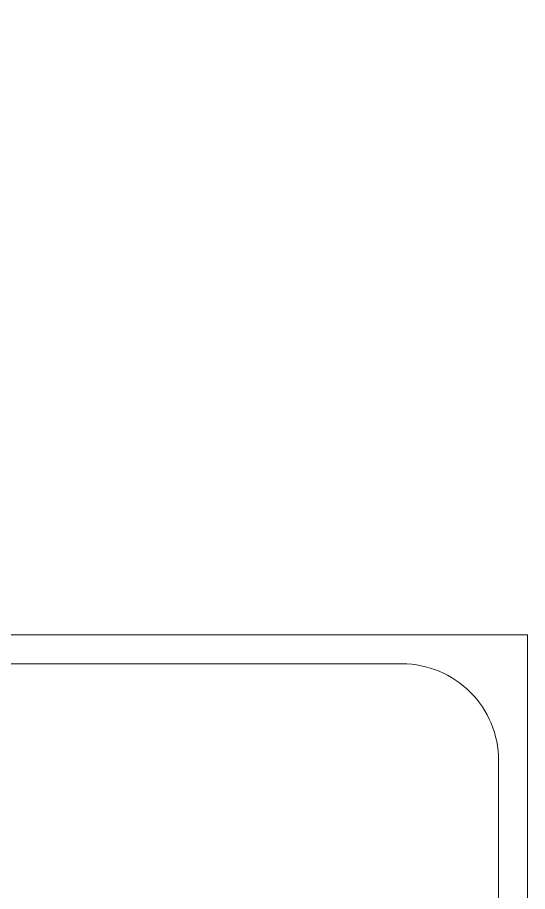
# Model space of a CAD drawing. Header units: millimetres. Extents: x 53645 to 137188, y 78097 to 135533.
# Drawn here: x 123707 to 124236, y 107093 to 108000 of the extents above; entities that cross this region are included whole.
import ezdxf

# ---------------------------------------------------------------- set-up
doc = ezdxf.new("R2010")
doc.units = ezdxf.units.MM
doc.layers.add('furniture', color=36, linetype='Continuous', lineweight=0)

# ---------------------------------------------------------------- blocks, each defined once
blk = doc.blocks.new('2')
at = {"color": 0, "ltscale": 20}
for p, q in [((63.49, 1540.85), (463.49, 1540.85)), ((63.49, 940.85), (63.49, 1540.85)), ((463.49, 940.85), (463.49, 1540.85)), ((63.49, 940.85), (463.49, 940.85)), ((0, 900), (0, -900)), ((0, 900), (63.49, 900)), ((63.49, 900), (463.49, 900)), ((63.5, 900), (63.5, -900)), ((2063.5, 900), (63.5, 900)), ((2063.5, -900), (2063.5, 900)), ((93.5, 870), (93.5, -870)), ((1933.5, 870), (93.5, 870)), ((528.38, -870), (528.38, 870)), ((836.56, 745.2), (528.38, 870)), ((136.42, 63.4), (136.42, 817.78)), ((136.42, 817.78), (457.96, 817.78)), ((457.96, 817.78), (457.96, 63.4)), ((2033.5, -770), (2033.5, 770)), ((528.38, -870), (836.56, 745.2)), ((136.42, 63.4), (457.96, 63.4)), ((136.42, -63.4), (136.42, -817.78)), ((136.42, -63.4), (457.96, -63.4)), ((457.96, -817.78), (457.96, -63.4)), ((136.42, -817.78), (457.96, -817.78)), ((93.5, -870), (1933.5, -870)), ((0, -900), (63.49, -900)), ((63.5, -900), (2063.5, -900)), ((63.49, -940.85), (463.49, -940.85)), ((63.49, -940.85), (63.49, -1540.85)), ((463.49, -940.85), (463.49, -1540.85)), ((63.49, -1540.85), (463.49, -1540.85))]:
    blk.add_line(p, q, dxfattribs=at)
for points in [[(463.49, 1540.85), (494.92, 1540.85), (494.92, 940.85), (463.49, 940.85)], [(463.49, -940.85), (494.92, -940.85), (494.92, -1540.85), (463.49, -1540.85)]]:
    blk.add_lwpolyline(points, close=True, dxfattribs=at)
for centre, start, end in [((1933.5, 770), 0, 90.00001), ((1933.5, -770), 270.00001, 0)]:
    blk.add_arc(centre, 100, start, end, dxfattribs=at)

msp = doc.modelspace()

# ---------------------------------------------------------------- block references
at = {"layer": 'furniture'}
msp.add_blockref('2', (122172.3, 106458.94), dxfattribs=at)

doc.saveas('drawing.dxf')
